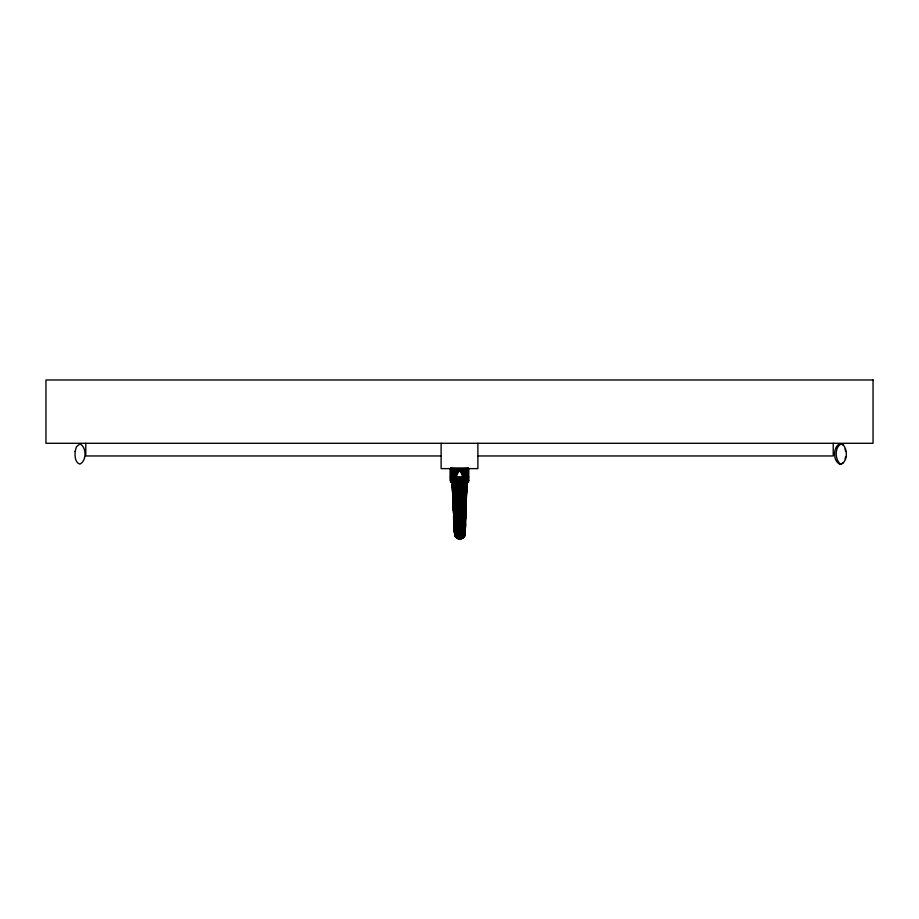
<?xml version="1.0" encoding="UTF-8"?>
<svg xmlns="http://www.w3.org/2000/svg" width="919" height="919" viewBox="0 0 919 919"><rect width="100%" height="100%" fill="white"/><g stroke="black" fill="none" stroke-linecap="round" stroke-linejoin="round"><path stroke-width="1.38" d="M453.469 482.199L454.572 533.284L455.181 536.397L454.17 483.808L456.329 537.695L455.709 536.57M452.63 486.656L452.493 483.808L453.584 510.056C456.019 518.408 450.884 530.137 457.398 536.581C469.77 539.005 463.555 520.395 465.669 513.974L466.921 483.808L452.217 483.808L454.56 532.618L454.377 526.736C452.653 531.756 457.685 537.672 462.682 534.387C467.656 528.207 465.071 517.661 465.048 510.298L465.726 482.199M463.073 468.276L462.797 538.086L459.81 538.982L458.179 538.775L458.099 536.845L457.984 482.199M464.486 536.374L465.646 483.808L464.244 510.573L464.486 536.374L463.337 537.672L463.498 483.808L462.567 510.975L461.2 513.457L461.476 538.81L461.522 538.201L458.949 538.281L458.753 483.808L457.938 511.148L458.753 512.377C460.798 512.285 465.542 512.4 465.588 510.056L466.737 483.808L466.657 490.918L466.392 486.656M465.175 529.735L465.014 534.559L463.9 537.247L464.233 483.808L463.096 510.872L461.889 513.353L462.131 538.511L463.854 537.224M464.934 529.597L465.14 525.507L464.807 535.214M454.411 529.459C453.251 534.169 458.432 538.695 462.705 535.72C467.507 531.481 463.578 523.738 464.807 518.27L465.393 520.625L464.83 533.204M454.514 531.71L452.837 483.808L454.112 510.298C452.929 515.95 453.952 528.345 454.997 531.538L454.365 529.723M454.503 518.27L454.377 529.183L454.939 523.681L453.883 520.717L454.124 513.698M453.377 510.056L454.526 510.447L453.756 517.592L454.181 513.893L453.481 512.297L454.526 510.447L453.481 483.808L455.525 512.836C458.351 514.008 465.83 514.169 465.336 510.171L466.301 483.808L465.048 510.298C464.773 516.915 468.345 546.61 454.583 532.193M452.688 493.537L453.389 493.537L453.492 496.157L452.803 496.157L452.952 493.537L453.63 508.988M454.434 526.323L454.377 529.183L454.916 517.96L453.825 516.11L453.699 513.089L453.595 513.974M455.181 536.397L455.342 530.194M464.463 524.255L464.968 531.791L465.198 525.048L464.922 531.412M466.289 493.537L466.749 483.808L464.692 530.194M454.733 531.561L454.744 535.145L454.779 530.332M454.813 530.929L454.928 535.811L454.537 512.262L453.446 511.458L452.412 483.808L452.573 490.918M464.451 525.496L464.957 524.806L465.048 532.492L465.094 528.195C465.841 533.732 457.708 536.282 454.997 531.538M453.297 501.372L453.458 505.048M454.319 527.759L453.997 523.026C453.791 530.056 465.473 530.045 465.278 523.026C466.243 527.334 462.475 531.86 458.018 530.447C451.137 527.92 455.284 518.592 454.239 513.353L453.481 512.297M464.911 531.71L464.738 527.632L464.876 532.181L464.98 530.435M461.2 513.457L461.947 483.808L461.889 513.353M465.083 528.414L464.968 529.183L465.703 512.297L464.635 510.447L459.569 511.205L454.526 510.447L455.801 537.247L455.387 536.202M458.753 511.194L459.557 477.145M462.728 483.808L461.889 511.067L460.385 513.514L460.626 538.936L462.211 537.948L462.165 538.545M465.715 511.917C463.716 517.064 454.262 512.216 454.905 514.766L454.147 523.956L453.929 513.491L454.905 512.492L453.423 510.987L452.217 483.808M454.043 521.624L454.354 515.49M465.405 504.807L466.036 505.301L466.967 483.808L465.588 510.056C467.84 517.167 463.934 531.412 454.939 523.681M454.687 533.365L454.733 530.711M454.79 534.548L454.767 532.756M463.946 536.65L463.98 535.432L463.463 535.88M464.313 535.065L464.233 536.88L463.957 510.654L464.888 482.199M464.509 523.382L465.186 525.852L465.255 517.477M465.554 501.372L465.761 496.157L466.209 501.372L465.554 501.372L465.451 503.658M465.485 506.197L465.669 513.974L466.071 498.764M454.331 526.553L454.928 520.958L453.756 518.121M465.014 534.559L464.704 530.424M464.922 532.021L464.681 535.134L462.797 538.086M464.865 534.467L464.968 532.687L464.761 535.811M454.962 526.116L454.514 531.619M454.951 530.504L454.916 531.09L455.169 529.597L454.652 532.492L454.181 526.782L454.377 529.183M456.858 538.12L456.192 535.306L455.617 483.808L456.858 538.12L456.238 537.018M457.57 537.948L458.225 538.81L456.777 537.443M460.385 511.194L459.557 483.808L459.81 538.982L459.891 538.419M463.371 537.695L463.417 537.098M465.094 532.767L465.003 533.928M467.76 482.199L468.667 480.304L468.667 468.276L450.367 468.276L450.367 480.304L468.747 480.304L467.828 482.199L451.286 482.199L450.413 480.89L450.448 468.276M453.492 496.157L453.033 501.372L453.722 501.372M454.239 516.995C453.458 511.205 463.187 519.511 465.703 512.297M454.595 529.551L454.526 530.562L454.468 528.276M453.389 493.537L452.918 498.764L453.607 498.764M464.302 526.116L465.129 530.711M465.14 526.782C465.749 532.273 457.696 534.651 454.985 530.056M453.906 520.625L454.135 519.407L454.629 520.143M454.974 528.241L454.526 531.412M845.101 459.052L845.595 456.617M454.928 520.958C457.834 524.841 465.083 523.129 465.462 518.121M463.957 512.687L464.635 510.447L465.795 510.056M463.624 512.836L464.957 483.808L463.624 510.746L462.567 513.181M463.957 510.654L463.096 513.009M456.169 477.145L458.351 471.884L458.351 468.276M460.637 482.199L460.752 477.145M464.52 536.397L464.727 535.788M464.612 534.582L464.658 529.172M464.646 532.744L465.221 526.231L464.623 526.369M460.385 513.514L461.2 511.148L461.154 483.808M454.916 517.96C458.558 523.083 468.77 517.776 464.623 512.262M461.694 482.199L461.935 477.145M453.676 512.664L454.537 511.458L458.753 512.377M465.496 512.664L464.623 511.458L464.256 512.492C466.622 516.352 457.088 518.27 454.905 514.766M843.309 462.762L840.862 464.118M463.291 537.018L462.085 537.856M464.911 531.596L464.336 530.056M463.693 482.199L464.152 468.276M455.008 532.698L454.687 534.559M464.991 524.358L465.106 527.92M458.351 471.884L459.557 471.171L459.557 468.276M464.589 482.199L465.152 468.276M465.405 482.199L466.048 468.276M466.117 482.199L466.841 480.304L466.841 468.276M466.714 482.199L467.518 480.304L467.518 468.276M467.197 482.199L468.047 480.304L468.047 468.276M467.541 482.199L468.426 480.304L468.426 468.276M839.598 444.21L842.562 444.21C847.605 448.966 848.042 460.89 841.287 464.118L839.598 463.773M841.287 443.866C834.532 447.093 834.969 459.029 840.023 463.773M840.977 463.773L839.702 464.118C832.867 460.97 832.867 447.013 839.702 443.866L840.977 444.21M459.764 538.327L460.58 538.281M455.02 533.434L455.261 534.582M441.12 455.962L85.777 455.962L85.777 443.291M477.88 455.962L833.223 455.962L833.223 443.291M450.367 477.145L468.747 477.145M468.701 480.89L450.413 480.89L451.355 482.199M450.54 481.418L468.564 481.418M450.747 481.843L468.368 481.843M450.999 482.107L468.116 482.107M465.198 496.157L466.427 496.157M465.657 498.764L466.324 498.764L466.174 496.157M464.623 527.092L465.221 527.092M458.949 538.281L459.81 538.982M464.612 527.644L465.221 527.713M458.133 538.12L458.995 538.936M464.6 521.854L465.29 523.302L465.175 519.407L465.071 521.969M451.562 482.199L450.678 480.304L450.678 468.276M464.589 528.115L465.186 528.322M464.807 532.193L464.348 531.538M451.907 482.199L451.068 480.304L451.068 468.276M452.389 482.199L451.597 480.304L451.597 468.276M452.987 482.199L452.263 480.304L452.263 468.276M454.537 512.262L455.525 512.836M453.71 482.199L453.056 468.276M454.514 482.199L453.963 468.276M459.557 471.171L460.752 471.884L462.946 477.145M456.812 538.086L457.536 538.545L457.157 483.808L457.938 511.148M464.738 531.067L465.048 532.492M464.911 535.122L464.968 533.284M455.422 482.199L454.962 468.276M464.256 514.089L465.198 521.624L465.336 517.891M454.905 513.319L453.458 511.917M842.126 444.21L843.309 445.221M456.387 482.199L456.042 468.276M454.905 514.089L454.17 513.342M464.256 513.319L464.991 513.893L465.278 519.005M457.409 482.199L457.18 477.145M464.44 528.884L464.899 529.769M458.753 513.514L457.248 511.067L456.387 483.808L456.582 510.975L457.949 513.457M455.089 535.72L455.468 536.88L455.135 536.374M457.248 513.353L456.054 510.872L454.882 483.808L455.525 510.746L456.582 513.181M456.054 513.009L455.192 510.654L454.17 483.808M465.634 508.988L465.795 505.048M455.054 532.17L455.296 532.744M454.848 535.134L455.215 535.8M458.478 482.199L458.351 477.145M464.497 529.677L464.83 530.504M464.405 530.229L464.784 531.09M464.382 525.852L465.025 528.046M464.692 528.149L464.945 531.044L464.313 528.241M454.928 535.811L454.606 529.861M464.646 528.862L465.048 530.01M845.101 448.931L845.595 451.367M464.29 523.681L464.968 529.183M454.089 525.048L454.239 526.013M464.279 520.958L465.06 529.08L464.83 527.024M464.267 517.96L465.003 524.485M464.256 514.766L465.06 526.013M454.273 528.414L454.434 530.309M453.699 513.089L453.94 519.005M461.2 511.148L460.35 483.808L460.385 512.377M454.618 533.204L454.652 533.95M465.956 501.372L466.036 505.301M465.473 514.226L465.519 517.592M455.192 512.687L455.192 510.654M477.88 443.291L477.88 468.621L441.12 468.621L441.12 443.291M465.531 482.199L465.508 483.808M463.911 482.199L463.911 483.808M461.935 468.276L461.935 474.02M461.154 482.199L461.154 483.808M460.752 468.276L460.752 471.884M457.18 468.276L457.18 474.02M456.502 482.199L456.502 483.808M455.238 482.199L455.238 483.808M454.273 482.199L454.273 483.808M453.676 482.199L453.676 483.808M75.14 451.367C74.841 455.709 74.864 462.567 79.873 464.118C86.708 460.97 86.708 447.013 79.873 443.866L76.403 446.829L75.14 451.367M454.652 531.125L454.606 532.469L454.652 531.125M873.05 379.984L45.95 379.984L45.95 443.291L873.05 443.291L873.05 379.984"/></g></svg>
